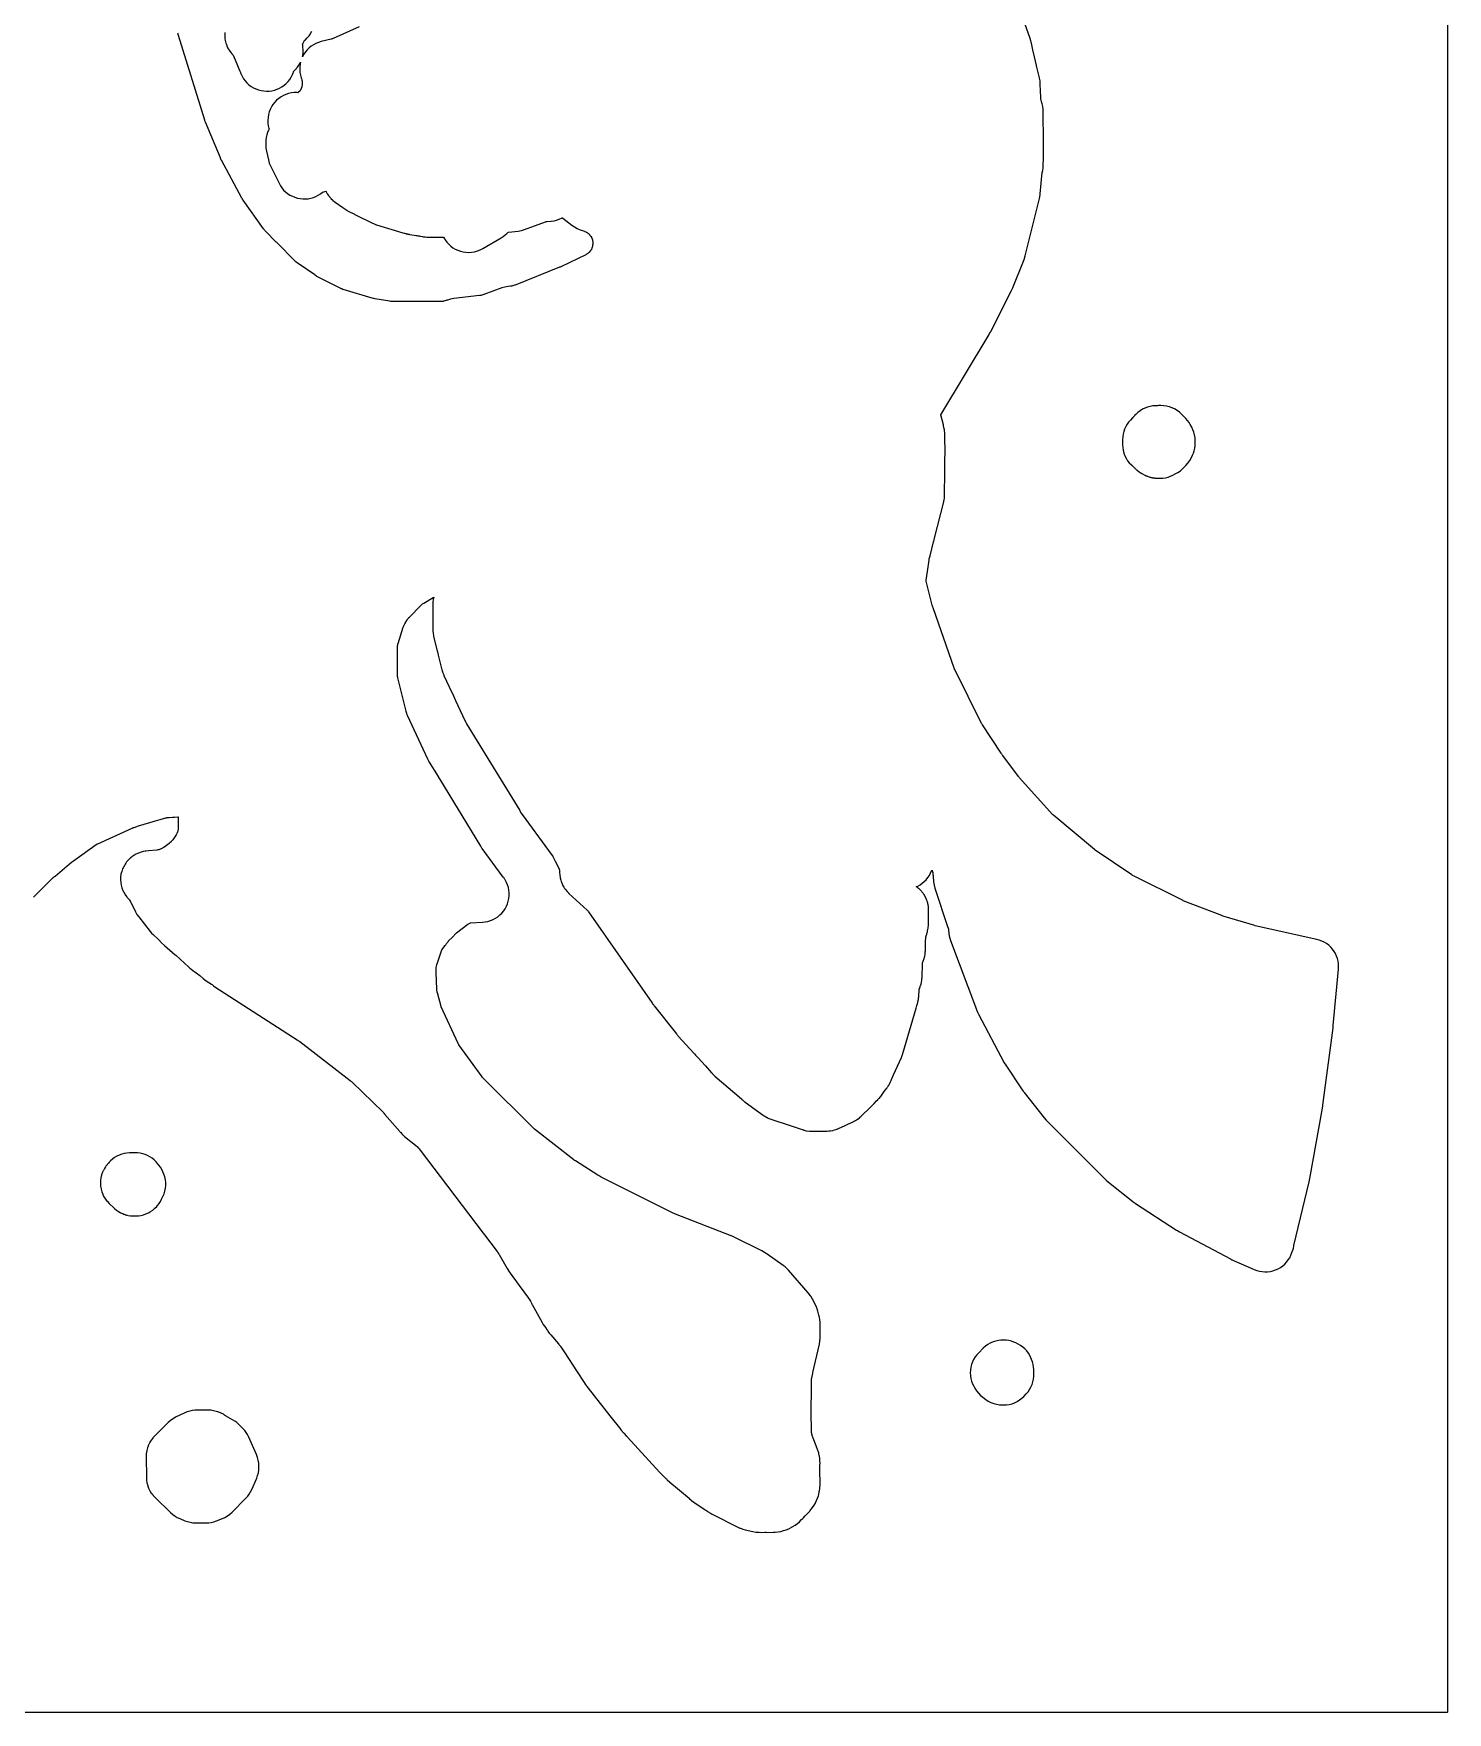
# Model space of a CAD drawing. Header units: millimetres. Extents: x 0 to 300, y 0 to 300.
# Drawn here: x 173.6 to 300, y 0 to 150 of the extents above; entities that cross this region are included whole.
import ezdxf

# ---------------------------------------------------------------- set-up
doc = ezdxf.new("R2010")
doc.units = ezdxf.units.MM
doc.layers.add('CUT', color=7, linetype='CONTINUOUS')

msp = doc.modelspace()

# ---------------------------------------------------------------- linework, layer by layer
at = {"layer": 'CUT'}
for points in [[(299.96, 299.94), (299.96, 0.06), (299.96, 0.05), (299.96, 0.02), (299.96, 0.01), (299.95, 0), (299.94, 0), (299.91, 0), (299.9, 0), (0.06, 0), (0.05, 0), (0.02, 0), (0.01, 0), (0.01, 0.01), (0, 0.01), (0, 0.02), (0, 0.05), (0, 0.06), (0, 299.94)], [(173.63, 72.85), (175.34, 74.55), (175.39, 74.59), (175.4, 74.6), (175.41, 74.61), (175.43, 74.62), (175.43, 74.63), (175.44, 74.63), (175.45, 74.64), (175.46, 74.65), (175.47, 74.66), (175.51, 74.69), (175.56, 74.72), (176.4, 75.43), (176.47, 75.49), (176.61, 75.61), (177.03, 75.96), (177.06, 75.98), (177.07, 75.98), (177.08, 75.99), (177.1, 76.01), (177.11, 76.02), (177.12, 76.02), (177.13, 76.03), (177.14, 76.04), (177.22, 76.09), (179.24, 77.54), (179.25, 77.55), (179.26, 77.56), (179.27, 77.57), (179.28, 77.57), (179.29, 77.58), (179.3, 77.59), (179.32, 77.6), (179.35, 77.61), (179.37, 77.62), (182.45, 79.02), (182.46, 79.02), (182.49, 79.03), (182.51, 79.04), (182.52, 79.05), (182.53, 79.05), (182.54, 79.05), (182.55, 79.06), (182.57, 79.07), (182.59, 79.07), (182.62, 79.08), (183.02, 79.2), (184.54, 79.66), (184.95, 79.78), (185.45, 79.93), (185.46, 79.93), (185.47, 79.94), (185.48, 79.94), (185.49, 79.94), (185.5, 79.94), (185.51, 79.94), (185.51, 79.95), (185.52, 79.95), (185.55, 79.95), (185.56, 79.95), (185.58, 79.95), (185.67, 79.95), (185.68, 79.95), (185.73, 79.96), (185.75, 79.96), (186.05, 79.98), (186.11, 79.99), (186.12, 79.99), (186.23, 80), (186.24, 80), (186.52, 80.02), (186.53, 80.03), (186.54, 80.03), (186.55, 80.03), (186.56, 80.02), (186.56, 80.01), (186.56, 80), (186.57, 79.13), (186.56, 78.99), (186.56, 78.9), (186.55, 78.85), (186.53, 78.79), (186.54, 78.79), (186.49, 78.66), (186.48, 78.63), (186.47, 78.6), (186.43, 78.53), (186.37, 78.42), (186.07, 77.97), (186.04, 77.92), (185.99, 77.86), (185.94, 77.8), (185.93, 77.78), (185.92, 77.78), (185.81, 77.69), (185.76, 77.64), (185.64, 77.55), (185.27, 77.29), (185.19, 77.24), (185.15, 77.22), (185.1, 77.19), (185.04, 77.16), (184.99, 77.13), (184.95, 77.12), (184.89, 77.09), (184.88, 77.09), (184.83, 77.07), (184.82, 77.07), (184.8, 77.07), (184.77, 77.06), (184.74, 77.06), (184.64, 77.05), (183.9, 76.99), (183.66, 76.96), (183.62, 76.95), (183.43, 76.91), (183.25, 76.86), (183.02, 76.78), (182.93, 76.74), (182.79, 76.68), (182.72, 76.64), (182.7, 76.63), (182.68, 76.62), (182.67, 76.61), (182.66, 76.6), (182.65, 76.6), (182.58, 76.56), (182.57, 76.55), (182.56, 76.54), (182.53, 76.52), (182.51, 76.51), (182.49, 76.5), (182.48, 76.49), (182.46, 76.47), (182.44, 76.46), (182.42, 76.45), (182.38, 76.42), (182.31, 76.36), (182.3, 76.35), (182.29, 76.34), (182.28, 76.33), (182.26, 76.32), (182.2, 76.26), (182.16, 76.22), (182.12, 76.18), (182.03, 76.08), (181.95, 76), (181.88, 75.89), (181.81, 75.8), (181.75, 75.68), (181.69, 75.58), (181.64, 75.47), (181.59, 75.36), (181.55, 75.24), (181.51, 75.13), (181.48, 75), (181.45, 74.89), (181.42, 74.64), (181.42, 74.52), (181.41, 74.4), (181.43, 74.15), (181.47, 73.91), (181.53, 73.67), (181.62, 73.44), (181.68, 73.33), (181.69, 73.31), (181.73, 73.22), (181.86, 73.01), (181.98, 72.86), (182.01, 72.81), (182.07, 72.74), (182.18, 72.63), (182.18, 72.62), (182.19, 72.61), (182.19, 72.6), (182.2, 72.6), (182.21, 72.59), (182.22, 72.58), (182.22, 72.57), (182.27, 72.47), (182.29, 72.44), (182.3, 72.41), (182.32, 72.38), (182.74, 71.52), (182.87, 71.29), (183.03, 71.08), (184.07, 69.78), (184.19, 69.63), (184.33, 69.5), (184.83, 69.04), (185.07, 68.77), (185.33, 68.52), (186.3, 67.7), (186.32, 67.68), (186.33, 67.67), (186.34, 67.66), (187.52, 66.58), (187.54, 66.56), (187.6, 66.51), (187.68, 66.43), (187.83, 66.32), (188.48, 65.84), (188.8, 65.57), (189.06, 65.37), (189.54, 65.06), (189.59, 65.03), (189.63, 65), (189.72, 64.93), (189.84, 64.84), (197.19, 60.09), (197.23, 60.06), (197.27, 60.04), (197.28, 60.03), (197.3, 60.01), (197.31, 60.01), (197.42, 59.94), (201.94, 56.45), (201.96, 56.43), (201.99, 56.41), (202.03, 56.37), (202.11, 56.31), (204.86, 53.62), (204.87, 53.62), (204.91, 53.57), (204.95, 53.53), (204.95, 53.52), (205.01, 53.44), (205.02, 53.43), (206.37, 51.89), (206.4, 51.85), (206.41, 51.83), (206.53, 51.7), (206.56, 51.67), (206.58, 51.65), (206.59, 51.64), (206.78, 51.47), (207.9, 50.57), (207.93, 50.55), (207.95, 50.53), (207.95, 50.52), (207.98, 50.48), (207.99, 50.47), (208.02, 50.43), (208.04, 50.41), (208.05, 50.39), (208.08, 50.36), (213.81, 42.83), (213.92, 42.68), (215.06, 41.18), (215.1, 41.12), (215.18, 41.01), (215.2, 40.97), (215.22, 40.94), (215.24, 40.91), (215.95, 39.67), (216.06, 39.48), (216.07, 39.45), (216.21, 39.25), (216.21, 39.24), (217.03, 38.13), (217.85, 37.02), (217.85, 37.01), (217.91, 36.92), (217.92, 36.91), (217.93, 36.89), (217.94, 36.88), (218.03, 36.73), (218.12, 36.57), (218.15, 36.52), (218.16, 36.49), (218.18, 36.46), (219.07, 34.84), (219.18, 34.66), (219.3, 34.5), (219.42, 34.35), (219.43, 34.34), (219.44, 34.33), (219.45, 34.31), (219.47, 34.27), (219.48, 34.25), (219.56, 34.12), (219.59, 34.07), (219.7, 33.89), (219.84, 33.73), (220.55, 32.92), (220.56, 32.9), (220.58, 32.88), (220.66, 32.78), (220.67, 32.77), (220.68, 32.76), (220.69, 32.75), (220.69, 32.74), (220.71, 32.71), (220.72, 32.7), (220.75, 32.66), (221.1, 32.12), (222.14, 30.52), (222.88, 29.38), (222.89, 29.37), (222.93, 29.32), (223.02, 29.2), (223.03, 29.18), (223.05, 29.15), (223.06, 29.14), (223.08, 29.11), (223.18, 28.96), (225.14, 26.49), (226.1, 25.28), (226.11, 25.26), (226.2, 25.17), (226.2, 25.16), (226.22, 25.14), (226.24, 25.11), (226.29, 25.05), (226.34, 24.99), (226.35, 24.98), (226.37, 24.95), (226.59, 24.71), (226.66, 24.64), (226.7, 24.6), (229.56, 21.46), (229.76, 21.27), (229.84, 21.2), (229.97, 21.06), (230.14, 20.91), (230.15, 20.9), (230.16, 20.89), (230.18, 20.87), (230.23, 20.82), (230.26, 20.78), (230.48, 20.58), (232.2, 19.13), (232.22, 19.11), (232.23, 19.1), (232.24, 19.09), (232.36, 18.99), (232.39, 18.97), (232.43, 18.93), (232.62, 18.78), (233.63, 18.11), (233.7, 18.06), (233.73, 18.04), (233.74, 18.04), (233.76, 18.03), (233.78, 18.01), (233.88, 17.94), (233.91, 17.92), (233.96, 17.89), (233.99, 17.87), (234.19, 17.76), (234.27, 17.71), (236.56, 16.56), (236.75, 16.47), (236.76, 16.47), (236.77, 16.46), (236.79, 16.45), (237.01, 16.37), (237.23, 16.31), (237.9, 16.16), (238.18, 16.11), (238.36, 16.1), (238.39, 16.1), (238.47, 16.1), (238.68, 16.09), (238.98, 16.1), (239.03, 16.1), (239.05, 16.1), (239.07, 16.1), (239.1, 16.09), (239.75, 16.11), (239.79, 16.11), (239.91, 16.11), (240.16, 16.13), (240.4, 16.17), (240.64, 16.24), (240.88, 16.32), (241.12, 16.41), (241.34, 16.53), (241.37, 16.55), (241.48, 16.6), (241.69, 16.73), (241.89, 16.88), (242.07, 17.04), (242.26, 17.23), (242.34, 17.31), (242.4, 17.36), (242.43, 17.39), (242.44, 17.4), (242.53, 17.51), (242.54, 17.52), (242.56, 17.55), (242.6, 17.59), (242.64, 17.63), (242.81, 17.8), (242.83, 17.81), (242.99, 17.99), (243.02, 18.04), (243.09, 18.13), (243.13, 18.18), (243.15, 18.2), (243.37, 18.51), (243.49, 18.71), (243.5, 18.74), (243.6, 18.92), (243.69, 19.13), (243.76, 19.35), (243.79, 19.47), (243.83, 19.7), (243.84, 19.74), (243.84, 19.75), (243.84, 19.76), (243.85, 19.79), (243.87, 19.9), (243.88, 19.96), (243.88, 19.98), (243.88, 20.01), (243.89, 20.04), (243.91, 20.35), (243.91, 20.37), (243.91, 20.38), (243.9, 21.67), (243.9, 21.86), (243.9, 21.97), (243.9, 22.04), (243.91, 22.31), (243.9, 22.46), (243.9, 22.59), (243.89, 22.6), (243.89, 22.61), (243.89, 22.62), (243.89, 22.63), (243.89, 22.68), (243.86, 22.9), (243.84, 22.96), (243.81, 23.11), (243.8, 23.15), (243.79, 23.19), (243.76, 23.28), (243.76, 23.3), (243.75, 23.32), (243.75, 23.33), (243.74, 23.34), (243.72, 23.41), (243.57, 23.81), (243.3, 24.51), (243.21, 24.73), (243.19, 24.8), (243.18, 24.83), (243.18, 24.84), (243.17, 24.86), (243.17, 24.87), (243.16, 24.91), (243.16, 24.92), (243.16, 24.94), (243.15, 24.98), (243.15, 25), (243.15, 25.02), (243.12, 26.94), (243.13, 28.93), (243.15, 29.71), (243.15, 29.72), (243.15, 29.76), (243.15, 29.78), (243.15, 29.81), (243.15, 29.83), (243.16, 29.85), (243.16, 29.86), (243.25, 30.3), (243.27, 30.37), (243.86, 32.91), (243.9, 33.18), (243.92, 33.45), (243.92, 33.5), (243.92, 33.52), (243.92, 33.54), (243.93, 33.79), (243.92, 33.94), (243.92, 34.05), (243.92, 34.19), (243.92, 34.24), (243.92, 34.27), (243.93, 34.66), (243.92, 34.88), (243.9, 35.09), (243.85, 35.31), (243.85, 35.32), (243.84, 35.36), (243.83, 35.4), (243.82, 35.42), (243.81, 35.45), (243.8, 35.49), (243.71, 35.85), (243.61, 36.15), (243.59, 36.2), (243.49, 36.42), (243.23, 36.93), (243.07, 37.2), (243.05, 37.23), (242.86, 37.48), (241.09, 39.52), (240.94, 39.67), (240.79, 39.81), (240.62, 39.94), (239.17, 40.94), (239.08, 41), (239.03, 41.04), (238.95, 41.09), (238.93, 41.1), (238.71, 41.23), (236.23, 42.47), (236.19, 42.49), (235.98, 42.58), (230.99, 44.53), (230.88, 44.58), (230.79, 44.62), (224.35, 47.83), (224.27, 47.88), (224.23, 47.9), (224.06, 48), (222.05, 49.27), (221.97, 49.32), (221.96, 49.33), (221.95, 49.34), (221.92, 49.37), (218.38, 52.1), (213.8, 56.68), (213.76, 56.72), (213.75, 56.72), (213.74, 56.73), (213.73, 56.74), (213.73, 56.75), (213.71, 56.77), (213.71, 56.78), (211.64, 59.66), (211.63, 59.67), (211.62, 59.68), (211.6, 59.71), (211.59, 59.73), (211.59, 59.74), (211.58, 59.75), (211.57, 59.77), (210.06, 63.04), (210.05, 63.06), (210.05, 63.07), (209.72, 64.29), (209.71, 64.33), (209.71, 64.34), (209.66, 64.57), (209.66, 64.59), (209.66, 64.62), (209.61, 66.1), (209.61, 66.48), (209.62, 66.57), (209.67, 66.8), (209.68, 66.84), (209.69, 66.86), (209.7, 66.88), (210.01, 67.79), (210.13, 68.14), (210.42, 68.53), (210.46, 68.58), (210.5, 68.64), (210.54, 68.69), (210.64, 68.82), (210.72, 68.94), (210.73, 68.95), (210.74, 68.96), (211.03, 69.25), (211.44, 69.65), (212.43, 70.44), (212.69, 70.55), (212.72, 70.55), (213.75, 70.6), (214, 70.63), (214.24, 70.67), (214.47, 70.75), (214.7, 70.84), (214.91, 70.95), (215.12, 71.09), (215.31, 71.25), (215.48, 71.42), (215.64, 71.61), (215.77, 71.81), (215.89, 72.03), (215.98, 72.25), (216.05, 72.49), (216.1, 72.73), (216.13, 72.97), (216.13, 73.22), (216.1, 73.46), (216.06, 73.7), (215.99, 73.94), (215.89, 74.16), (215.78, 74.38), (215.75, 74.42), (215.64, 74.59), (215.61, 74.63), (213.72, 77.19), (213.71, 77.2), (213.69, 77.22), (213.66, 77.28), (213.63, 77.33), (213.62, 77.34), (213.62, 77.35), (213.61, 77.36), (213.6, 77.38), (213.59, 77.4), (209.93, 83.4), (209.81, 83.6), (209.81, 83.61), (208.96, 84.99), (208.96, 85), (208.93, 85.04), (208.9, 85.1), (208.86, 85.18), (207.05, 89.08), (207.01, 89.18), (207, 89.2), (206.98, 89.26), (206.95, 89.35), (206.93, 89.42), (206.92, 89.45), (206.18, 92.45), (206.18, 92.46), (206.17, 92.47), (206.17, 92.48), (206.16, 92.57), (206.15, 92.67), (206.15, 92.7), (206.15, 92.71), (206.14, 95.08), (206.15, 95.19), (206.15, 95.26), (206.15, 95.28), (206.15, 95.31), (206.17, 95.4), (206.17, 95.44), (206.18, 95.46), (206.18, 95.48), (206.2, 95.52), (206.67, 96.96), (206.71, 97.09), (206.76, 97.18), (206.77, 97.2), (206.8, 97.26), (207.03, 97.63), (207.04, 97.64), (207.08, 97.7), (207.1, 97.74), (207.14, 97.78), (207.14, 97.79), (207.18, 97.82), (207.19, 97.84), (208.27, 98.94), (208.33, 99), (208.36, 99.03), (208.38, 99.04), (208.4, 99.06), (208.46, 99.09), (208.5, 99.12), (209.33, 99.61), (209.4, 99.64), (209.35, 99.46), (209.35, 99.44), (209.31, 99.2), (209.31, 99.18), (209.3, 98.93), (209.31, 96.77), (209.31, 96.75), (209.31, 96.73), (209.31, 96.68), (209.32, 96.63), (209.32, 96.62), (209.33, 96.47), (209.33, 96.44), (209.38, 96.18), (209.38, 96.17), (209.38, 96.14), (209.7, 94.85), (209.73, 94.75), (209.8, 94.47), (210.13, 93.15), (210.14, 93.11), (210.16, 93.04), (210.17, 93.01), (210.18, 92.98), (210.19, 92.92), (210.2, 92.9), (210.21, 92.89), (210.21, 92.88), (210.28, 92.7), (210.3, 92.66), (210.78, 91.62), (211.15, 90.84), (211.35, 90.41), (212.18, 88.62), (212.18, 88.61), (212.19, 88.59), (212.22, 88.53), (212.24, 88.5), (212.25, 88.49), (212.27, 88.45), (212.27, 88.44), (212.28, 88.42), (212.29, 88.41), (212.31, 88.37), (212.32, 88.35), (212.33, 88.34), (217.07, 80.57), (217.1, 80.51), (217.12, 80.47), (217.14, 80.44), (217.16, 80.41), (217.17, 80.39), (217.28, 80.23), (217.29, 80.22), (219.66, 77), (219.98, 76.57), (219.98, 76.56), (219.99, 76.55), (219.99, 76.54), (220, 76.53), (220.01, 76.52), (220.02, 76.5), (220.02, 76.49), (220.03, 76.48), (220.04, 76.47), (220.07, 76.41), (220.24, 76.07), (220.59, 75.36), (220.59, 75.35), (220.6, 75.33), (220.61, 75.31), (220.62, 75.28), (220.63, 75.27), (220.63, 75.26), (220.63, 75.25), (220.63, 75.24), (220.63, 75.22), (220.64, 75.02), (220.66, 74.84), (220.66, 74.8), (220.69, 74.6), (220.69, 74.58), (220.74, 74.37), (220.74, 74.35), (220.78, 74.23), (220.8, 74.19), (220.81, 74.17), (220.81, 74.16), (220.81, 74.15), (220.82, 74.13), (220.83, 74.12), (220.91, 73.93), (220.91, 73.92), (221.02, 73.72), (221.06, 73.66), (221.08, 73.64), (221.09, 73.62), (221.11, 73.59), (221.15, 73.53), (221.3, 73.35), (221.3, 73.34), (221.39, 73.25), (221.41, 73.23), (221.43, 73.22), (221.46, 73.19), (221.47, 73.18), (223.1, 71.69), (223.1, 71.68), (223.12, 71.67), (223.13, 71.66), (223.13, 71.65), (223.14, 71.64), (223.18, 71.6), (223.19, 71.58), (223.22, 71.54), (228.87, 63.42), (228.9, 63.39), (228.91, 63.37), (228.95, 63.32), (228.96, 63.31), (228.97, 63.29), (228.99, 63.27), (229, 63.25), (229.05, 63.19), (229.05, 63.18), (229.09, 63.13), (231.08, 60.62), (231.11, 60.58), (231.12, 60.57), (231.19, 60.49), (231.24, 60.43), (232.63, 58.9), (232.69, 58.84), (232.79, 58.73), (232.99, 58.51), (233.66, 57.78), (234.22, 57.16), (234.26, 57.11), (234.3, 57.07), (234.31, 57.06), (234.51, 56.86), (234.52, 56.86), (236.88, 54.81), (236.91, 54.78), (236.92, 54.77), (236.95, 54.74), (237, 54.7), (237.01, 54.69), (237.06, 54.65), (237.07, 54.64), (237.09, 54.63), (237.14, 54.59), (237.16, 54.57), (237.17, 54.56), (237.19, 54.55), (237.2, 54.54), (237.23, 54.51), (238.4, 53.66), (238.83, 53.35), (238.84, 53.35), (238.85, 53.34), (238.89, 53.31), (238.97, 53.26), (239.05, 53.21), (239.09, 53.19), (239.11, 53.18), (239.12, 53.17), (239.19, 53.14), (239.28, 53.1), (239.28, 53.09), (239.32, 53.08), (239.35, 53.07), (239.37, 53.06), (239.51, 53.01), (239.52, 53), (241.25, 52.43), (242.4, 52.05), (242.41, 52.05), (242.42, 52.05), (242.46, 52.04), (242.47, 52.03), (242.48, 52.03), (242.68, 51.97), (242.96, 51.93), (243.24, 51.92), (243.25, 51.92), (243.38, 51.93), (243.5, 51.93), (243.61, 51.93), (243.67, 51.93), (243.69, 51.93), (243.7, 51.93), (243.72, 51.93), (243.82, 51.93), (244.55, 51.94), (244.7, 51.95), (244.76, 51.96), (244.79, 51.96), (244.81, 51.96), (244.84, 51.96), (245.07, 52), (245.08, 52.01), (245.32, 52.08), (245.33, 52.09), (245.42, 52.12), (245.47, 52.14), (245.5, 52.15), (245.51, 52.15), (245.56, 52.17), (245.57, 52.18), (246.16, 52.45), (246.33, 52.52), (246.67, 52.68), (246.88, 52.78), (246.89, 52.79), (247.07, 52.88), (247.08, 52.89), (247.26, 53), (247.27, 53.01), (247.43, 53.13), (247.44, 53.14), (247.59, 53.28), (247.6, 53.29), (248.38, 54.05), (248.74, 54.41), (248.96, 54.63), (249.06, 54.73), (249.07, 54.75), (249.19, 54.87), (249.21, 54.89), (249.27, 54.97), (249.3, 55.01), (249.31, 55.02), (249.33, 55.04), (249.65, 55.47), (249.88, 55.78), (249.9, 55.81), (249.9, 55.82), (249.92, 55.85), (249.93, 55.86), (249.95, 55.89), (249.99, 55.95), (250, 55.97), (250.01, 55.98), (250.03, 56.01), (250.03, 56.02), (250.04, 56.03), (250.07, 56.08), (250.14, 56.22), (250.14, 56.23), (250.15, 56.25), (250.16, 56.27), (250.17, 56.29), (250.25, 56.47), (250.28, 56.54), (250.47, 56.97), (251.17, 58.53), (251.18, 58.54), (251.2, 58.6), (251.23, 58.7), (251.26, 58.77), (251.29, 58.85), (251.3, 58.86), (252.49, 62.92), (252.52, 63.05), (252.55, 63.15), (252.6, 63.32), (252.62, 63.38), (252.63, 63.42), (252.68, 63.65), (252.69, 63.68), (252.7, 63.69), (252.7, 63.7), (252.71, 63.78), (252.71, 63.81), (252.71, 63.85), (252.72, 63.93), (252.73, 63.99), (252.76, 64.56), (252.76, 64.58), (252.77, 64.62), (252.77, 64.63), (252.77, 64.64), (252.78, 64.65), (252.81, 64.73), (252.83, 64.78), (252.85, 64.83), (252.86, 64.86), (252.86, 64.87), (252.89, 64.95), (252.9, 64.98), (252.91, 64.99), (252.91, 65), (252.92, 65.03), (252.93, 65.07), (252.93, 65.09), (252.94, 65.13), (252.96, 65.19), (252.97, 65.22), (253.01, 65.45), (253.01, 65.49), (253.01, 65.56), (253.02, 65.67), (253.02, 65.68), (253.06, 66.87), (253.06, 66.91), (253.06, 66.92), (253.06, 66.94), (253.06, 66.95), (253.06, 66.96), (253.07, 66.97), (253.07, 66.98), (253.07, 66.99), (253.07, 67), (253.08, 67.01), (253.08, 67.02), (253.08, 67.03), (253.12, 67.12), (253.13, 67.13), (253.16, 67.21), (253.18, 67.27), (253.19, 67.29), (253.2, 67.34), (253.24, 67.49), (253.26, 67.56), (253.29, 67.74), (253.29, 67.76), (253.3, 67.77), (253.3, 67.78), (253.3, 67.8), (253.3, 67.83), (253.31, 68), (253.32, 68.01), (253.33, 68.49), (253.33, 68.51), (253.33, 68.54), (253.33, 68.59), (253.33, 68.68), (253.34, 69.02), (253.35, 69.09), (253.35, 69.12), (253.35, 69.15), (253.35, 69.17), (253.35, 69.2), (253.35, 69.22), (253.35, 69.23), (253.35, 69.25), (253.35, 69.26), (253.35, 69.27), (253.36, 69.28), (253.36, 69.29), (253.36, 69.3), (253.36, 69.31), (253.36, 69.32), (253.37, 69.34), (253.38, 69.36), (253.38, 69.38), (253.39, 69.41), (253.41, 69.46), (253.44, 69.54), (253.45, 69.55), (253.45, 69.56), (253.46, 69.59), (253.46, 69.6), (253.47, 69.65), (253.5, 69.75), (253.51, 69.77), (253.52, 69.81), (253.52, 69.82), (253.57, 70.08), (253.57, 70.09), (253.59, 70.35), (253.59, 70.37), (253.6, 71.19), (253.6, 71.3), (253.61, 71.38), (253.61, 71.46), (253.61, 71.65), (253.61, 71.68), (253.6, 71.9), (253.6, 71.92), (253.59, 72.01), (253.57, 72.15), (253.57, 72.16), (253.55, 72.24), (253.53, 72.32), (253.53, 72.33), (253.52, 72.35), (253.51, 72.39), (253.51, 72.4), (253.5, 72.43), (253.49, 72.47), (253.46, 72.55), (253.43, 72.62), (253.43, 72.63), (253.33, 72.85), (253.21, 73.06), (253.2, 73.07), (253.17, 73.11), (253.13, 73.16), (253.09, 73.22), (253.07, 73.26), (253.06, 73.26), (253.05, 73.27), (253.01, 73.32), (253, 73.33), (252.96, 73.39), (252.91, 73.44), (252.73, 73.61), (252.71, 73.62), (252.68, 73.64), (252.63, 73.68), (252.54, 73.75), (252.5, 73.77), (252.63, 73.82), (252.84, 73.94), (253.04, 74.08), (253.22, 74.23), (253.39, 74.4), (253.55, 74.59), (253.68, 74.79), (253.79, 75.01), (253.88, 75.23), (253.89, 75.24), (253.9, 75.23), (253.9, 75.22), (253.91, 75.21), (253.96, 75.08), (253.97, 75.06), (253.98, 75.02), (253.99, 74.97), (253.99, 74.96), (253.99, 74.9), (253.99, 74.85), (254, 74.8), (254, 74.73), (254.05, 74.2), (254.09, 73.92), (254.17, 73.65), (255.33, 70.14), (255.34, 70.1), (255.35, 70.07), (255.35, 70.06), (255.36, 70.03), (255.37, 70), (255.37, 69.98), (255.38, 69.91), (255.41, 69.6), (255.44, 69.38), (255.49, 69.17), (255.56, 68.96), (257.89, 62.8), (257.9, 62.77), (257.92, 62.71), (257.97, 62.57), (258.06, 62.39), (260.37, 58.05), (260.5, 57.83), (261.97, 55.63), (262.05, 55.52), (262.11, 55.44), (262.15, 55.39), (263.93, 53.13), (264.12, 52.91), (264.13, 52.9), (269.47, 47.56), (269.68, 47.37), (271.84, 45.65), (272.01, 45.53), (272.07, 45.49), (272.1, 45.47), (275.76, 43.09), (275.8, 43.07), (275.83, 43.05), (275.88, 43.02), (276.01, 42.94), (280.58, 40.52), (280.62, 40.5), (280.7, 40.45), (280.74, 40.43), (280.86, 40.38), (282.7, 39.58), (282.93, 39.49), (283.17, 39.43), (283.41, 39.39), (283.65, 39.37), (283.89, 39.38), (284.14, 39.41), (284.37, 39.46), (284.61, 39.54), (284.83, 39.64), (285.04, 39.76), (285.24, 39.9), (285.42, 40.06), (285.59, 40.24), (285.74, 40.43), (285.87, 40.63), (285.98, 40.85), (286.07, 41.08), (286.14, 41.29), (286.2, 41.48), (286.24, 41.67), (286.25, 41.72), (286.25, 41.73), (287.61, 47.4), (287.64, 47.57), (287.66, 47.69), (288.8, 53.99), (288.8, 54.02), (288.82, 54.16), (288.83, 54.23), (288.84, 54.26), (289.74, 61.18), (289.75, 61.26), (289.76, 61.36), (290.23, 66.4), (290.24, 66.64), (290.23, 66.88), (290.19, 67.12), (290.13, 67.35), (290.05, 67.58), (289.95, 67.8), (289.83, 68), (289.69, 68.2), (289.53, 68.38), (289.35, 68.54), (289.16, 68.69), (288.96, 68.81), (288.74, 68.92), (288.51, 69.01), (288.28, 69.07), (282.79, 70.29), (282.77, 70.29), (282.75, 70.3), (280.01, 71.12), (279.92, 71.15), (279.87, 71.17), (279.84, 71.18), (279.81, 71.19), (276.36, 72.52), (276.35, 72.53), (276.31, 72.55), (276.28, 72.56), (271.96, 74.72), (271.96, 74.73), (271.82, 74.79), (271.76, 74.83), (268.49, 77.04), (268.47, 77.06), (268.42, 77.1), (264.78, 80.15), (264.76, 80.16), (264.73, 80.19), (264.71, 80.21), (261.71, 83.52), (261.66, 83.58), (261.63, 83.62), (260.24, 85.5), (260.19, 85.57), (260.15, 85.61), (260.13, 85.65), (260.08, 85.71), (258.41, 88.23), (258.41, 88.24), (258.39, 88.27), (258.35, 88.33), (258.34, 88.35), (255.94, 93.17), (255.93, 93.19), (255.91, 93.23), (255.89, 93.29), (254.01, 98.69), (254, 98.7), (253.98, 98.75), (253.97, 98.78), (253.95, 98.84), (253.93, 98.92), (253.39, 101.08), (253.38, 101.14), (253.38, 101.15), (253.38, 101.16), (253.5, 101.95), (253.65, 102.95), (253.65, 102.97), (253.65, 102.98), (253.65, 103), (253.66, 103.01), (253.66, 103.03), (253.66, 103.04), (253.66, 103.05), (253.67, 103.06), (253.67, 103.07), (253.74, 103.35), (254.05, 104.59), (254.08, 104.69), (254.09, 104.74), (254.1, 104.77), (254.14, 104.91), (254.96, 108.15), (254.96, 108.16), (254.96, 108.17), (254.98, 108.27), (254.99, 108.32), (255, 108.35), (255.02, 108.45), (255.02, 108.46), (255.04, 108.75), (255.04, 108.76), (255.06, 110.85), (255.06, 110.86), (255.07, 111.54), (255.08, 112.93), (255.08, 112.94), (255.08, 113.01), (255.08, 113.04), (255.07, 113.49), (255.05, 114.3), (255.03, 114.55), (255.03, 114.56), (255.02, 114.58), (255.02, 114.59), (255.02, 114.6), (255.02, 114.62), (255.01, 114.65), (255.01, 114.66), (255, 114.68), (254.99, 114.73), (254.99, 114.74), (254.99, 114.75), (254.98, 114.78), (254.98, 114.79), (254.98, 114.81), (254.95, 114.94), (254.94, 115), (254.93, 115.05), (254.86, 115.36), (254.85, 115.36), (254.85, 115.37), (254.84, 115.41), (254.84, 115.43), (254.83, 115.45), (254.82, 115.48), (254.81, 115.51), (254.81, 115.52), (254.81, 115.53), (254.8, 115.56), (254.79, 115.58), (254.79, 115.59), (254.78, 115.63), (254.77, 115.67), (254.76, 115.72), (254.7, 115.9), (254.7, 115.91), (254.71, 115.93), (259.02, 123.11), (259.03, 123.14), (259.03, 123.15), (259.06, 123.19), (259.12, 123.28), (259.13, 123.32), (259.14, 123.34), (259.15, 123.36), (259.16, 123.37), (261, 127.04), (261.09, 127.23), (262.13, 129.82), (262.24, 130.14), (262.24, 130.15), (263.52, 135.27), (263.57, 135.58), (263.58, 135.69), (263.75, 137.6), (263.8, 137.77), (263.84, 138.01), (263.85, 138.26), (263.86, 138.79), (263.86, 138.84), (263.87, 139.06), (263.87, 139.07), (263.87, 139.1), (263.86, 139.51), (263.86, 139.63), (263.86, 139.76), (263.86, 139.82), (263.86, 139.85), (263.87, 140.3), (263.87, 140.34), (263.85, 143.01), (263.84, 143.25), (263.8, 143.49), (263.77, 143.59), (263.74, 143.72), (263.72, 143.8), (263.71, 143.82), (263.65, 144.05), (263.63, 144.12), (263.62, 144.13), (263.62, 144.14), (263.62, 144.15), (263.62, 144.16), (263.62, 144.22), (263.62, 144.23), (263.62, 144.29), (263.58, 145.47), (263.58, 145.49), (263.58, 145.54), (263.56, 145.78), (263.51, 146.03), (263.51, 146.06), (263.29, 147), (263.26, 147.1), (263.25, 147.16), (263.07, 147.93), (262.93, 148.56), (262.8, 149.13), (262.78, 149.24), (262.75, 149.35), (262.69, 149.56), (261.9, 151.73)], [(190.73, 150.11), (190.72, 149.92), (190.72, 149.89), (190.72, 149.88), (190.72, 149.86), (190.73, 149.64), (190.73, 149.62), (190.73, 149.61), (190.74, 149.59), (190.74, 149.57), (190.74, 149.56), (190.76, 149.39), (190.77, 149.37), (190.82, 149.15), (190.83, 149.14), (190.87, 149.03), (190.91, 148.92), (190.91, 148.9), (191.01, 148.69), (191.01, 148.68), (191.14, 148.48), (191.14, 148.47), (191.18, 148.43), (191.29, 148.28), (191.29, 148.27), (191.33, 148.23), (191.37, 148.19), (191.42, 148.13), (191.45, 148.09), (191.46, 148.08), (191.47, 148.06), (191.48, 148.05), (191.5, 148), (191.85, 147.16), (191.98, 146.84), (192.06, 146.65), (192.09, 146.58), (192.1, 146.57), (192.12, 146.52), (192.13, 146.5), (192.14, 146.48), (192.15, 146.46), (192.16, 146.44), (192.17, 146.4), (192.19, 146.37), (192.27, 146.18), (192.4, 145.97), (192.54, 145.77), (192.7, 145.59), (192.88, 145.43), (193.08, 145.28), (193.28, 145.16), (193.5, 145.05), (193.73, 144.97), (193.96, 144.9), (194.2, 144.87), (194.45, 144.85), (194.69, 144.86), (194.93, 144.89), (195.17, 144.95), (195.4, 145.02), (195.62, 145.12), (195.83, 145.24), (196.03, 145.38), (196.21, 145.54), (196.38, 145.72), (196.52, 145.91), (196.65, 146.12), (196.76, 146.33), (196.83, 146.5), (196.85, 146.56), (196.87, 146.62), (196.88, 146.63), (196.9, 146.65), (196.93, 146.67), (196.95, 146.7), (197.07, 146.82), (197.1, 146.85), (197.12, 146.88), (197.13, 146.9), (197.16, 146.93), (197.22, 146.99), (197.35, 147.18), (197.46, 147.39), (197.5, 147.46), (197.45, 147.26), (197.43, 147.02), (197.42, 146.77), (197.44, 146.53), (197.48, 146.29), (197.55, 146.06), (197.56, 146.03), (197.57, 146), (197.61, 145.87), (197.62, 145.84), (197.63, 145.75), (197.64, 145.66), (197.65, 145.61), (197.65, 145.56), (197.64, 145.5), (197.64, 145.43), (197.64, 145.41), (197.64, 145.39), (197.63, 145.35), (197.62, 145.29), (197.62, 145.28), (197.61, 145.25), (197.55, 145.1), (197.47, 144.87), (197.29, 144.74), (197.26, 144.72), (197.17, 144.73), (196.92, 144.73), (196.68, 144.7), (196.43, 144.65), (196.19, 144.57), (195.96, 144.47), (195.75, 144.35), (195.54, 144.21), (195.35, 144.05), (195.18, 143.87), (195.03, 143.67), (194.89, 143.46), (194.78, 143.23), (194.69, 143), (194.63, 142.76), (194.59, 142.51), (194.57, 142.26), (194.58, 142.01), (194.61, 141.77), (194.67, 141.52), (194.68, 141.48), (194.68, 141.47), (194.68, 141.46), (194.65, 141.4), (194.64, 141.38), (194.55, 141.17), (194.48, 140.95), (194.42, 140.72), (194.39, 140.49), (194.38, 140.26), (194.38, 140.05), (194.4, 139.77), (194.44, 139.49), (194.62, 138.71), (194.7, 138.43), (194.82, 138.17), (195.58, 136.62), (195.69, 136.41), (195.83, 136.21), (195.98, 136.02), (196.15, 135.86), (196.34, 135.7), (196.54, 135.57), (196.76, 135.46), (196.98, 135.37), (197.21, 135.3), (197.45, 135.25), (197.69, 135.22), (197.93, 135.22), (198.17, 135.24), (198.41, 135.29), (198.64, 135.36), (198.86, 135.45), (199.07, 135.56), (199.28, 135.69), (199.44, 135.82), (199.45, 135.82), (199.46, 135.83), (199.57, 135.86), (199.58, 135.87), (199.74, 135.93), (199.77, 135.88), (199.77, 135.87), (199.78, 135.85), (199.85, 135.73), (199.87, 135.7), (199.89, 135.67), (199.89, 135.66), (199.9, 135.64), (199.97, 135.55), (199.98, 135.54), (200.01, 135.5), (200.03, 135.47), (200.04, 135.46), (200.04, 135.45), (200.05, 135.44), (200.19, 135.28), (200.21, 135.26), (200.37, 135.11), (200.39, 135.09), (200.56, 134.96), (200.58, 134.94), (201.26, 134.47), (201.54, 134.27), (201.56, 134.26), (201.58, 134.25), (201.61, 134.23), (201.63, 134.22), (201.66, 134.2), (201.69, 134.17), (201.86, 134.08), (201.87, 134.08), (202.19, 133.92), (202.27, 133.88), (202.34, 133.84), (202.46, 133.78), (203.85, 133.08), (203.86, 133.08), (204.06, 132.99), (204.26, 132.92), (204.27, 132.91), (206.64, 132.21), (206.74, 132.18), (206.78, 132.17), (206.88, 132.14), (206.89, 132.14), (206.9, 132.13), (206.91, 132.13), (206.94, 132.12), (207.04, 132.1), (207.07, 132.09), (207.16, 132.08), (207.18, 132.07), (207.19, 132.07), (207.2, 132.07), (207.22, 132.06), (207.25, 132.05), (207.82, 131.96), (207.87, 131.95), (207.96, 131.94), (208.08, 131.92), (208.14, 131.91), (208.17, 131.9), (208.22, 131.89), (208.39, 131.86), (208.44, 131.85), (208.45, 131.85), (208.57, 131.83), (208.6, 131.83), (208.62, 131.83), (208.78, 131.81), (208.83, 131.81), (208.99, 131.8), (209.04, 131.8), (209.23, 131.8), (210.02, 131.8), (210.26, 131.8), (210.35, 131.66), (210.4, 131.59), (210.42, 131.56), (210.57, 131.37), (210.73, 131.18), (210.91, 131.02), (211.11, 130.87), (211.32, 130.75), (211.54, 130.64), (211.77, 130.56), (212.01, 130.5), (212.25, 130.46), (212.5, 130.45), (212.51, 130.45), (212.78, 130.46), (213.04, 130.51), (213.29, 130.58), (213.54, 130.67), (213.78, 130.79), (215.43, 131.76), (215.6, 131.88), (215.77, 132.01), (215.93, 132.15), (215.97, 132.19), (216.01, 132.23), (216.02, 132.23), (216.08, 132.25), (216.94, 132.35), (217.22, 132.4), (217.5, 132.48), (219.38, 133.17), (219.42, 133.19), (219.47, 133.2), (219.48, 133.2), (219.49, 133.21), (219.85, 133.24), (219.87, 133.24), (219.89, 133.24), (220.14, 133.28), (220.37, 133.34), (220.6, 133.42), (220.88, 133.53), (220.91, 133.54), (220.94, 133.52), (221.73, 132.88), (221.96, 132.72), (222.21, 132.58), (222.47, 132.47), (222.86, 132.34), (222.9, 132.32), (222.98, 132.29), (222.99, 132.29), (223.02, 132.27), (223.03, 132.26), (223.05, 132.25), (223.09, 132.22), (223.14, 132.19), (223.16, 132.18), (223.22, 132.13), (223.22, 132.12), (223.27, 132.08), (223.28, 132.07), (223.29, 132.06), (223.3, 132.05), (223.31, 132.04), (223.32, 132.03), (223.38, 131.95), (223.41, 131.91), (223.42, 131.89), (223.48, 131.81), (223.48, 131.8), (223.5, 131.76), (223.52, 131.72), (223.54, 131.68), (223.56, 131.63), (223.57, 131.59), (223.59, 131.49), (223.59, 131.48), (223.6, 131.42), (223.61, 131.29), (223.61, 131.27), (223.6, 131.16), (223.61, 131.18), (223.59, 131.06), (223.58, 131.01), (223.58, 130.99), (223.56, 130.93), (223.56, 130.91), (223.53, 130.83), (223.52, 130.81), (223.49, 130.75), (223.49, 130.74), (223.48, 130.73), (223.48, 130.72), (223.43, 130.66), (223.4, 130.61), (223.31, 130.49), (223.3, 130.48), (223.27, 130.45), (223.24, 130.43), (223.21, 130.4), (223.18, 130.37), (223.17, 130.36), (223.11, 130.33), (223.07, 130.3), (223.04, 130.28), (223.02, 130.27), (223.01, 130.26), (222.97, 130.24), (220.74, 129.16), (220.68, 129.14), (220.66, 129.13), (220.64, 129.12), (216.66, 127.53), (216.6, 127.51), (216.45, 127.47), (216.43, 127.46), (216.34, 127.44), (216.31, 127.44), (216.29, 127.43), (216.27, 127.43), (216.25, 127.43), (216.04, 127.4), (215.75, 127.35), (215.47, 127.27), (213.88, 126.69), (213.84, 126.68), (213.79, 126.66), (213.78, 126.66), (213.69, 126.63), (213.63, 126.61), (213.58, 126.6), (213.57, 126.6), (213.49, 126.59), (211.18, 126.32), (210.89, 126.28), (210.62, 126.19), (210.57, 126.17), (210.55, 126.17), (210.49, 126.15), (210.41, 126.12), (210.37, 126.11), (210.26, 126.08), (210.25, 126.08), (210.22, 126.07), (210.2, 126.07), (210.14, 126.07), (210.1, 126.07), (210.09, 126.07), (205.74, 126.05), (205.69, 126.05), (205.67, 126.05), (205.65, 126.05), (205.56, 126.07), (205.47, 126.09), (204.13, 126.3), (204.05, 126.32), (204.04, 126.32), (203.9, 126.37), (201.31, 127.13), (201.27, 127.14), (201.18, 127.18), (201.13, 127.2), (201.12, 127.2), (201.08, 127.22), (199.01, 128.26), (199, 128.27), (198.96, 128.29), (198.94, 128.3), (198.91, 128.32), (198.83, 128.38), (198.8, 128.4), (198.76, 128.43), (197.19, 129.52), (197.11, 129.59), (197.1, 129.59), (197.09, 129.6), (197.03, 129.65), (196.97, 129.71), (195.41, 131.29), (195.36, 131.34), (195.34, 131.35), (195.32, 131.37), (194.35, 132.35), (194.28, 132.43), (194.27, 132.45), (194.23, 132.5), (194.19, 132.55), (192.36, 135.12), (192.31, 135.19), (192.3, 135.21), (192.3, 135.22), (192.26, 135.29), (190.42, 138.69), (190.41, 138.7), (190.38, 138.78), (190.37, 138.8), (190.35, 138.85), (190.34, 138.89), (189, 142.08), (188.97, 142.15), (188.95, 142.2), (188.93, 142.26), (186.59, 149.83), (186.59, 149.85), (186.57, 149.9), (186.55, 149.97), (186.53, 150.05)], [(202.73, 150.6), (200.42, 149.57), (200.35, 149.54), (200.3, 149.52), (200.22, 149.5), (199.33, 149.28), (199.09, 149.21), (198.87, 149.12), (198.65, 149), (198.45, 148.87), (198.26, 148.72), (198.09, 148.55), (197.93, 148.36), (197.79, 148.16), (197.68, 147.95), (197.66, 147.91), (197.69, 148.05), (197.72, 148.28), (197.73, 148.51), (197.73, 148.52), (197.71, 148.83), (197.69, 149.02), (197.68, 149.03), (197.68, 149.04), (197.68, 149.05), (197.69, 149.06), (197.7, 149.1), (197.71, 149.11), (197.72, 149.13), (197.79, 149.26), (197.82, 149.32), (197.83, 149.33), (197.83, 149.34), (197.84, 149.34), (197.86, 149.37), (197.86, 149.38), (197.9, 149.42), (198.09, 149.62), (198.25, 149.8), (198.37, 149.98), (198.39, 150), (198.51, 150.21)]]:
    msp.add_lwpolyline(points, dxfattribs=at)
for points in [[(273.13, 110.46), (273.16, 110.45), (273.36, 110.38), (273.38, 110.38), (273.43, 110.36), (273.48, 110.35), (273.53, 110.34), (273.54, 110.34), (273.59, 110.33), (273.61, 110.32), (273.73, 110.31), (273.79, 110.3), (273.8, 110.3), (273.81, 110.29), (273.82, 110.29), (273.83, 110.29), (273.84, 110.29), (274.07, 110.28), (274.31, 110.28), (274.54, 110.29), (274.77, 110.32), (275, 110.38), (275.22, 110.45), (275.43, 110.54), (275.65, 110.65), (275.88, 110.79), (276.1, 110.94), (276.3, 111.12), (276.59, 111.41), (276.78, 111.62), (276.94, 111.86), (277.08, 112.11), (277.18, 112.32), (277.26, 112.52), (277.33, 112.73), (277.38, 112.95), (277.41, 113.17), (277.42, 113.39), (277.42, 113.64), (277.41, 113.89), (277.37, 114.14), (277.31, 114.38), (277.22, 114.61), (277.11, 114.84), (276.99, 115.06), (276.88, 115.25), (276.74, 115.44), (276.59, 115.61), (276.2, 116.01), (276.01, 116.18), (275.81, 116.33), (275.59, 116.47), (275.43, 116.54), (275.36, 116.57), (275.35, 116.57), (275.12, 116.66), (275.11, 116.66), (274.87, 116.72), (274.86, 116.72), (274.61, 116.75), (274.36, 116.76), (274.35, 116.76), (274.28, 116.76), (274.21, 116.76), (274.14, 116.76), (274.06, 116.75), (273.93, 116.75), (273.88, 116.75), (273.69, 116.73), (273.63, 116.73), (273.39, 116.69), (273.16, 116.63), (272.93, 116.54), (272.71, 116.43), (272.5, 116.3), (272.31, 116.15), (272.2, 116.05), (272.19, 116.04), (272.13, 115.98), (272.01, 115.87), (272, 115.86), (271.99, 115.85), (271.85, 115.69), (271.84, 115.68), (271.83, 115.67), (271.64, 115.47), (271.48, 115.29), (271.34, 115.1), (271.22, 114.89), (271.12, 114.67), (271.04, 114.45), (270.99, 114.22), (270.95, 113.98), (270.94, 113.74), (270.94, 113.27), (270.95, 113.02), (270.99, 112.77), (271.05, 112.52), (271.14, 112.28), (271.25, 112.06), (271.39, 111.84), (271.54, 111.64), (271.72, 111.46), (271.73, 111.46), (271.74, 111.45), (271.75, 111.44), (271.77, 111.42), (271.8, 111.4), (271.91, 111.29), (272.08, 111.12), (272.09, 111.11), (272.11, 111.09), (272.13, 111.07), (272.14, 111.06), (272.15, 111.06), (272.17, 111.04), (272.21, 111), (272.24, 110.98), (272.26, 110.96), (272.28, 110.94), (272.3, 110.93), (272.42, 110.84), (272.46, 110.81), (272.47, 110.8), (272.49, 110.79), (272.5, 110.78), (272.67, 110.69), (272.71, 110.66), (272.92, 110.56), (272.95, 110.54), (273.05, 110.5), (273.07, 110.49), (273.09, 110.48)], [(179.73, 46.52), (179.82, 46.29), (179.83, 46.28), (179.93, 46.06), (180.07, 45.85), (180.22, 45.66), (180.23, 45.65), (180.24, 45.64), (180.39, 45.48), (180.4, 45.46), (180.84, 45.05), (180.86, 45.03), (181.02, 44.9), (181.04, 44.88), (181.22, 44.76), (181.23, 44.75), (181.37, 44.67), (181.42, 44.64), (181.43, 44.63), (181.44, 44.63), (181.64, 44.54), (181.65, 44.53), (181.68, 44.52), (181.71, 44.52), (181.73, 44.51), (181.79, 44.49), (181.83, 44.47), (181.86, 44.46), (181.87, 44.46), (181.91, 44.45), (181.92, 44.45), (181.96, 44.44), (181.97, 44.44), (182.1, 44.4), (182.3, 44.37), (182.33, 44.37), (182.34, 44.37), (182.57, 44.36), (182.76, 44.36), (183, 44.37), (183.23, 44.4), (183.46, 44.46), (183.68, 44.54), (183.9, 44.63), (184.1, 44.75), (184.3, 44.89), (184.48, 45.04), (184.64, 45.21), (184.71, 45.29), (184.85, 45.47), (184.98, 45.66), (185.08, 45.86), (185.2, 46.11), (185.3, 46.34), (185.38, 46.58), (185.42, 46.83), (185.45, 47.08), (185.45, 47.34), (185.42, 47.59), (185.37, 47.84), (185.29, 48.08), (185.19, 48.31), (185.09, 48.51), (184.97, 48.71), (184.84, 48.9), (184.69, 49.08), (184.58, 49.2), (184.42, 49.37), (184.23, 49.52), (184.04, 49.65), (183.83, 49.76), (183.61, 49.85), (183.39, 49.92), (183.16, 49.97), (182.92, 50), (182.69, 50.01), (182.22, 50), (181.98, 49.98), (181.74, 49.94), (181.51, 49.88), (181.29, 49.8), (181.07, 49.7), (180.87, 49.57), (180.68, 49.43), (180.5, 49.27), (180.41, 49.18), (180.4, 49.17), (180.32, 49.08), (180.24, 48.99), (180.23, 48.98), (180.22, 48.96), (180.2, 48.93), (180.19, 48.92), (180.17, 48.9), (180.16, 48.88), (180.1, 48.8), (180.08, 48.76), (179.98, 48.6), (179.97, 48.58), (179.96, 48.56), (179.95, 48.54), (179.94, 48.53), (179.92, 48.49), (179.88, 48.41), (179.87, 48.39), (179.81, 48.26), (179.72, 48.02), (179.66, 47.77), (179.62, 47.52), (179.61, 47.27), (179.62, 47.02), (179.67, 46.77), (179.68, 46.74)], [(259.67, 27.53), (259.93, 27.48), (260.2, 27.47), (260.31, 27.47), (260.56, 27.48), (260.81, 27.52), (261.06, 27.58), (261.29, 27.67), (261.52, 27.78), (261.73, 27.92), (261.93, 28.07), (262.12, 28.24), (262.33, 28.46), (262.49, 28.65), (262.63, 28.85), (262.75, 29.07), (262.85, 29.29), (262.93, 29.53), (262.98, 29.77), (263.01, 30.01), (263.02, 30.26), (263.01, 30.63), (262.99, 30.86), (262.95, 31.1), (262.89, 31.32), (262.81, 31.54), (262.75, 31.68), (262.64, 31.9), (262.52, 32.11), (262.37, 32.3), (262.21, 32.48), (262.02, 32.64), (261.83, 32.79), (261.62, 32.91), (261.4, 33.01), (261.23, 33.08), (261.01, 33.16), (260.78, 33.22), (260.54, 33.26), (260.31, 33.27), (260.07, 33.26), (259.84, 33.23), (259.6, 33.18), (259.38, 33.1), (259.16, 33.01), (259.12, 32.99), (258.9, 32.86), (258.69, 32.71), (258.49, 32.54), (258.08, 32.14), (257.91, 31.96), (257.76, 31.76), (257.63, 31.54), (257.52, 31.31), (257.44, 31.08), (257.38, 30.84), (257.34, 30.59), (257.33, 30.34), (257.34, 30.09), (257.38, 29.84), (257.45, 29.6), (257.53, 29.36), (257.64, 29.14), (257.74, 28.96), (257.89, 28.73), (258.05, 28.52), (258.24, 28.33), (258.44, 28.16), (258.71, 27.96), (258.93, 27.81), (259.17, 27.69), (259.42, 27.6)], [(184.33, 19.38), (184.48, 19.23), (184.5, 19.21), (185.91, 17.84), (186.09, 17.68), (186.28, 17.54), (186.48, 17.42), (186.7, 17.32), (187.16, 17.13), (187.39, 17.05), (187.62, 16.99), (187.87, 16.95), (188.11, 16.94), (189.06, 16.94), (189.29, 16.95), (189.52, 16.98), (189.75, 17.04), (189.97, 17.11), (190.51, 17.32), (190.74, 17.43), (190.97, 17.56), (191.18, 17.71), (191.37, 17.89), (192.61, 19.14), (192.77, 19.31), (192.91, 19.5), (193.03, 19.7), (193.14, 19.91), (193.58, 20.93), (193.66, 21.17), (193.73, 21.41), (193.77, 21.67), (193.78, 21.92), (193.78, 22.01), (193.77, 22.27), (193.72, 22.53), (193.66, 22.79), (193.56, 23.03), (192.84, 24.64), (192.75, 24.83), (192.63, 25.02), (192.5, 25.19), (192.36, 25.35), (192.11, 25.61), (191.96, 25.76), (191.8, 25.89), (191.62, 26.01), (190.8, 26.51), (190.71, 26.57), (190.6, 26.64), (190.4, 26.74), (190.18, 26.82), (190.15, 26.83), (190.11, 26.85), (189.95, 26.9), (189.71, 26.96), (189.47, 27), (189.23, 27.01), (188.28, 27.02), (188.04, 27.01), (187.81, 26.98), (187.59, 26.93), (187.37, 26.86), (187.15, 26.77), (186.33, 26.37), (186.1, 26.23), (185.87, 26.08), (185.67, 25.9), (184.46, 24.7), (184.45, 24.69), (184.3, 24.52), (184.29, 24.51), (184.16, 24.34), (184.15, 24.33), (184.04, 24.14), (184.03, 24.13), (183.93, 23.93), (183.92, 23.92), (183.85, 23.71), (183.84, 23.7), (183.83, 23.67), (183.83, 23.65), (183.75, 23.39), (183.71, 23.11), (183.7, 22.83), (183.72, 20.99), (183.73, 20.75), (183.77, 20.5), (183.84, 20.27), (183.86, 20.23), (183.92, 20.03), (184.03, 19.81), (184.16, 19.6), (184.18, 19.58), (184.2, 19.55), (184.22, 19.52), (184.23, 19.51), (184.26, 19.47), (184.29, 19.44), (184.31, 19.41)]]:
    msp.add_lwpolyline(points, close=True, dxfattribs=at)

doc.saveas('drawing.dxf')
